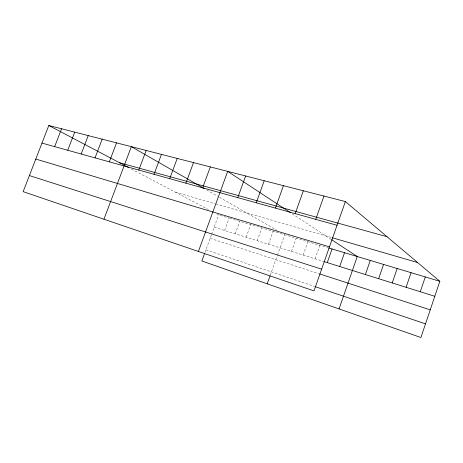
<?xml version="1.0" encoding="UTF-8"?>
<svg xmlns="http://www.w3.org/2000/svg" width="463" height="463" viewBox="0 0 463 463"><rect width="100%" height="100%" fill="white"/><g stroke="black" fill="none" stroke-linecap="round" stroke-linejoin="round"><path stroke-width="0.35" stroke-dasharray="2.31 1.74" d="M315.089 258.805L319.84 245.309M291.493 251.415L296.181 238.208M303.167 255.072L307.889 241.721M270.288 275.225L277.239 255.732M277.47 255.072L284.71 234.764M268.505 244.221L273.129 231.292M246.113 237.212L250.68 224.555M257.196 240.679L261.792 227.889M235.256 233.815L239.793 221.291M204.982 252.445L211.325 235.065M211.562 234.411L218.658 214.948L216.869 214.004M224.619 230.481L229.121 218.085L218.658 214.948M175.552 192.243L215.191 203.755M215.856 203.946L331.305 237.473M229.787 218.287L327.978 247.751M214.184 227.217L323.209 261.346M210.133 238.335L318.88 273.668M205.942 249.817L314.412 286.394M131.48 169.03L208.391 209.536M206.701 189.952L217.645 196.237M219.503 197.307L277.152 230.424M292.159 213.75L331.63 239.689"/><path stroke-width="0.69" d="M345.369 201.555L314.007 290.914L23.15 191.647L48.806 125.49L345.369 201.555L439.85 281.313L420.902 337.51L201.868 260.993L204.507 253.759M420.288 291.731L425.3 276.949M406.097 287.291L411.075 272.678M392.225 282.945L397.167 268.511M365.388 274.547L370.267 260.438M378.659 278.703L383.567 264.431M339.055 308.914L357.251 256.531L331.63 239.689M339.703 266.509L344.518 252.711M327.266 262.614L332.046 248.967M315.743 219.346L323.973 196.069M267.22 283.825L270.051 275.884M295.209 213.628L303.346 190.773M275.392 208.107L283.437 185.669M256.259 202.777L264.211 180.738M237.774 197.632L245.639 175.975M198.413 251.461L227.686 171.368L290.376 212.575M202.62 187.839L210.318 166.917M185.9 183.18L193.505 162.606M169.701 178.672L177.231 158.427M154.017 174.296L161.46 154.387M138.807 170.066L146.169 150.463M103.955 219.225L131.347 146.661L204.316 188.58M109.332 161.853L116.537 142.864M95.048 157.871L102.173 139.178M81.187 154.011L88.236 135.607M67.737 150.267L74.705 132.134M54.669 146.626L61.567 128.766M119.518 162.733L386.987 236.691M41.983 143.09L337.041 225.278M331.988 237.669L417.597 262.527M35.79 159.058L329.477 246.831M328.661 247.954L439.85 281.313M323.886 261.554L434.803 296.279M29.389 175.564L321.646 269.148M319.557 273.888L430.231 309.84M315.083 286.626L425.503 323.863M48.806 125.49L128.419 167.421"/></g></svg>
